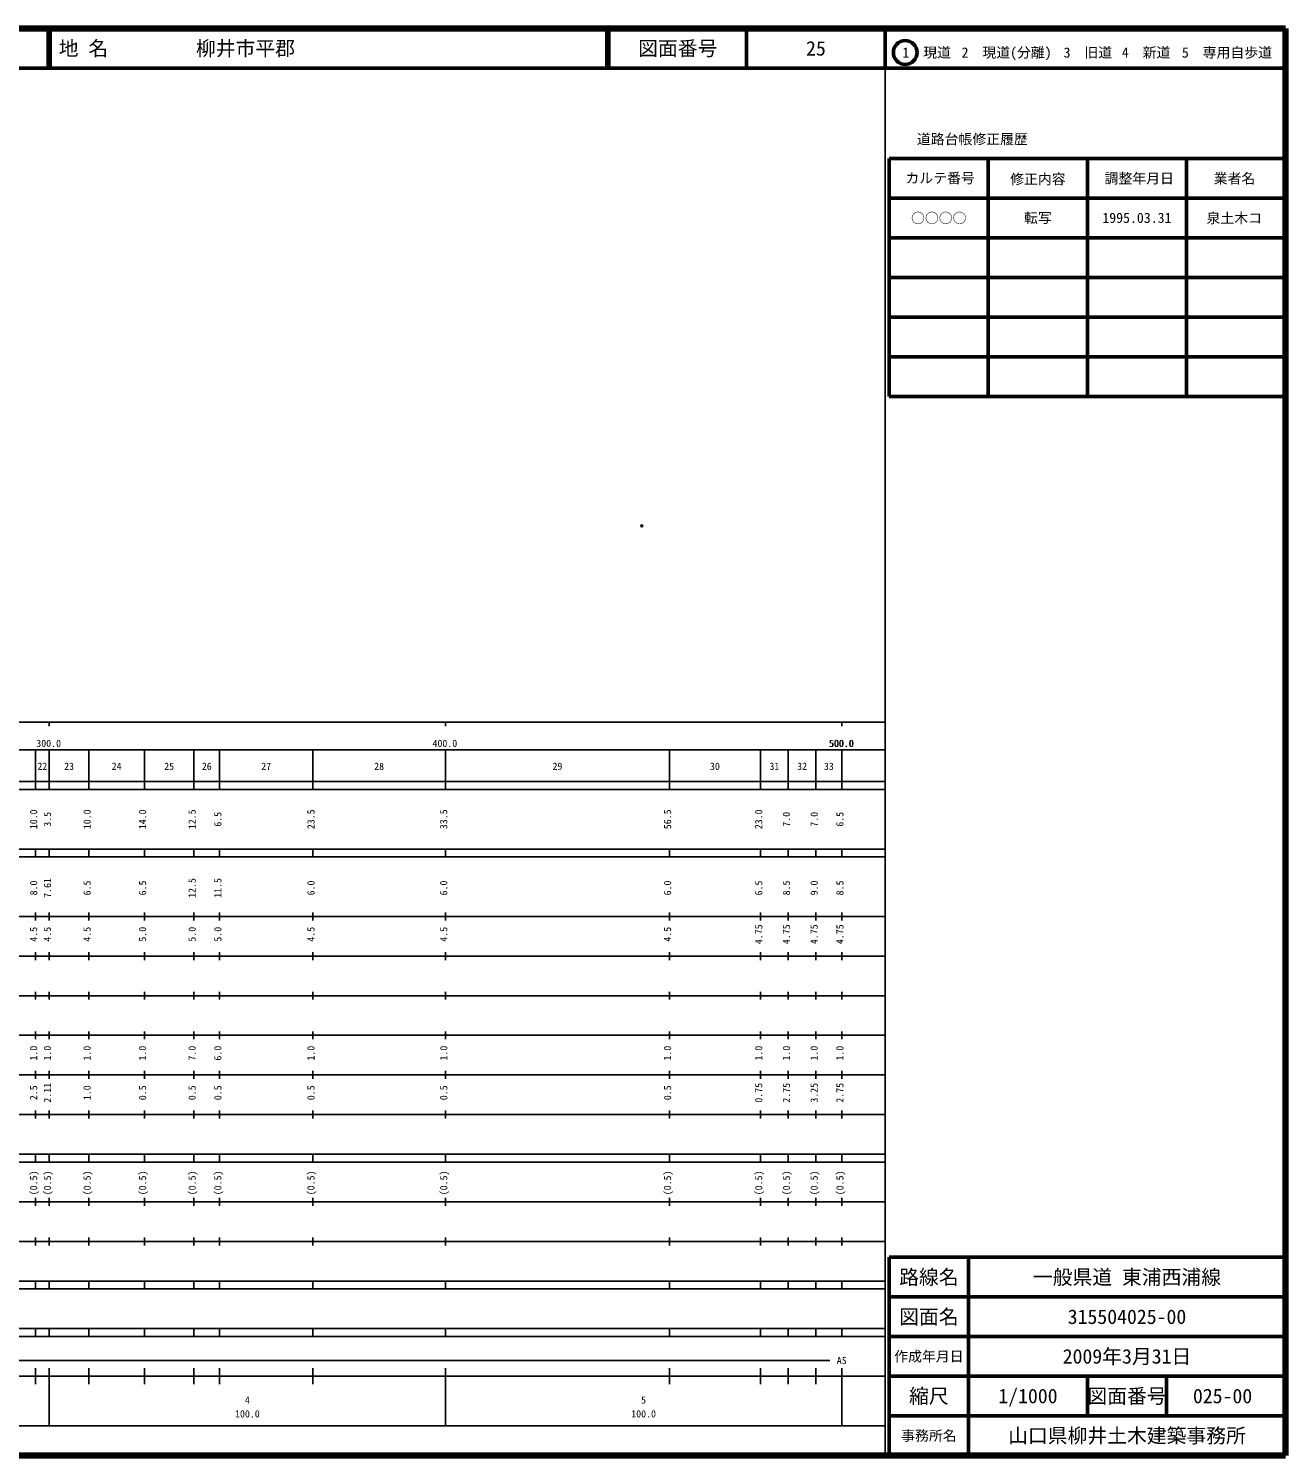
# Model space of a CAD drawing. Units: millimetres on the paper. Extents: x 40 to 680, y 20 to 380.
# Drawn here: x 362.8 to 680, y 20 to 380 of the extents above; entities that cross this region are included whole.
import ezdxf
from ezdxf.enums import TextEntityAlignment as Align

# ---------------------------------------------------------------- set-up
doc = ezdxf.new("R2010")
doc.units = ezdxf.units.MM
doc.header["$PDMODE"] = 32
doc.header["$PDSIZE"] = 0.5
doc.layers.add('M-OTRS', color=6, linetype='Continuous')
doc.layers.add('M-TTL-TXT', color=7, linetype='Continuous')
for name, color, linetype, lineweight in [('M-TTL', 2, 'Continuous', 140), ('M-TTL-BAND', 7, 'Continuous', 25), ('M-TTL-FRAM', 2, 'Continuous', 50), ('M-TTL-LINE', 7, 'Continuous', 50)]:
    doc.layers.add(name, color=color, linetype=linetype, lineweight=lineweight)
doc.styles.add('ＭＳ ゴシック', font='')
doc.styles.get('ＭＳ ゴシック').set_extended_font_data('MS Gothic')

msp = doc.modelspace()

# ---------------------------------------------------------------- linework, layer by layer
at = {"layer": 'M-OTRS'}
msp.add_point((517.529, 254.517), dxfattribs=at)
at = {"layer": 'M-TTL'}
for p, q in [((680, 380), (40, 380)), ((680, 20), (680, 380)), ((40, 20), (680, 20))]:
    msp.add_line(p, q, dxfattribs=at)
at = {"layer": 'M-TTL-BAND'}
for p, q in [((579, 20), (579, 370)), ((40, 205), (579, 205)), ((368, 205), (368, 204)), ((468, 205), (468, 204)), ((568, 205), (568, 204)), ((68, 198), (579, 198)), ((364.5, 188), (364.5, 198)), ((368, 188), (368, 198)), ((378, 188), (378, 198)), ((392, 188), (392, 198)), ((404.5, 188), (404.5, 198)), ((411, 188), (411, 198)), ((434.5, 188), (434.5, 198)), ((468, 188), (468, 198)), ((524.5, 188), (524.5, 198)), ((547.5, 188), (547.5, 198)), ((554.5, 188), (554.5, 198)), ((561.5, 188), (561.5, 198)), ((568, 188), (568, 198)), ((40, 190), (579, 190)), ((40, 188), (579, 188)), ((40, 173), (579, 173)), ((364.5, 171), (364.5, 173)), ((368, 171), (368, 173)), ((378, 171), (378, 173)), ((392, 171), (392, 173)), ((404.5, 171), (404.5, 173)), ((411, 171), (411, 173)), ((434.5, 171), (434.5, 173)), ((468, 171), (468, 173)), ((524.5, 171), (524.5, 173)), ((547.5, 171), (547.5, 173)), ((554.5, 171), (554.5, 173)), ((561.5, 171), (561.5, 173)), ((568, 171), (568, 173)), ((40, 171), (579, 171)), ((40, 156), (579, 156)), ((364.5, 155), (364.5, 157)), ((368, 155), (368, 157)), ((378, 155), (378, 157)), ((392, 155), (392, 157)), ((404.5, 155), (404.5, 157)), ((411, 155), (411, 157)), ((434.5, 155), (434.5, 157)), ((468, 155), (468, 157)), ((524.5, 155), (524.5, 157)), ((547.5, 155), (547.5, 157)), ((554.5, 155), (554.5, 157)), ((561.5, 155), (561.5, 157)), ((568, 155), (568, 157)), ((46, 146), (579, 146)), ((364.5, 145), (364.5, 147)), ((368, 145), (368, 147)), ((378, 145), (378, 147)), ((392, 145), (392, 147)), ((404.5, 145), (404.5, 147)), ((411, 145), (411, 147)), ((434.5, 145), (434.5, 147)), ((468, 145), (468, 147)), ((524.5, 145), (524.5, 147)), ((547.5, 145), (547.5, 147)), ((554.5, 145), (554.5, 147)), ((561.5, 145), (561.5, 147)), ((568, 145), (568, 147)), ((364.5, 135), (364.5, 137)), ((368, 135), (368, 137)), ((378, 135), (378, 137)), ((392, 135), (392, 137)), ((404.5, 135), (404.5, 137)), ((411, 135), (411, 137)), ((434.5, 135), (434.5, 137)), ((468, 135), (468, 137)), ((524.5, 135), (524.5, 137)), ((547.5, 135), (547.5, 137)), ((554.5, 135), (554.5, 137)), ((561.5, 135), (561.5, 137)), ((568, 135), (568, 137)), ((52, 136), (579, 136)), ((46, 126), (579, 126)), ((364.5, 125), (364.5, 127)), ((368, 125), (368, 127)), ((378, 125), (378, 127)), ((392, 125), (392, 127)), ((404.5, 125), (404.5, 127)), ((411, 125), (411, 127)), ((434.5, 125), (434.5, 127)), ((468, 125), (468, 127)), ((524.5, 125), (524.5, 127)), ((547.5, 125), (547.5, 127)), ((554.5, 125), (554.5, 127)), ((561.5, 125), (561.5, 127)), ((568, 125), (568, 127)), ((52, 116), (579, 116)), ((364.5, 115), (364.5, 117)), ((368, 115), (368, 117)), ((378, 115), (378, 117)), ((392, 115), (392, 117)), ((404.5, 115), (404.5, 117)), ((411, 115), (411, 117)), ((434.5, 115), (434.5, 117)), ((468, 115), (468, 117)), ((524.5, 115), (524.5, 117)), ((547.5, 115), (547.5, 117)), ((554.5, 115), (554.5, 117)), ((561.5, 115), (561.5, 117)), ((568, 115), (568, 117)), ((46, 106), (579, 106)), ((364.5, 105), (364.5, 107)), ((368, 105), (368, 107)), ((378, 105), (378, 107)), ((392, 105), (392, 107)), ((404.5, 105), (404.5, 107)), ((411, 105), (411, 107)), ((434.5, 105), (434.5, 107)), ((468, 105), (468, 107)), ((524.5, 105), (524.5, 107)), ((547.5, 105), (547.5, 107)), ((554.5, 105), (554.5, 107)), ((561.5, 105), (561.5, 107)), ((568, 105), (568, 107)), ((40, 96), (579, 96)), ((40, 94), (579, 94)), ((364.5, 94), (364.5, 96)), ((368, 94), (368, 96)), ((378, 94), (378, 96)), ((392, 94), (392, 96)), ((404.5, 94), (404.5, 96)), ((411, 94), (411, 96)), ((434.5, 94), (434.5, 96)), ((468, 94), (468, 96)), ((524.5, 94), (524.5, 96)), ((547.5, 94), (547.5, 96)), ((554.5, 94), (554.5, 96)), ((561.5, 94), (561.5, 96)), ((568, 94), (568, 96)), ((49, 84), (579, 84)), ((364.5, 83), (364.5, 85)), ((368, 83), (368, 85)), ((378, 83), (378, 85)), ((392, 83), (392, 85)), ((404.5, 83), (404.5, 85)), ((411, 83), (411, 85)), ((434.5, 83), (434.5, 85)), ((468, 83), (468, 85)), ((524.5, 83), (524.5, 85)), ((547.5, 83), (547.5, 85)), ((554.5, 83), (554.5, 85)), ((561.5, 83), (561.5, 85)), ((568, 83), (568, 85)), ((40, 74), (579, 74)), ((364.5, 73), (364.5, 75)), ((368, 73), (368, 75)), ((378, 73), (378, 75)), ((392, 73), (392, 75)), ((404.5, 73), (404.5, 75)), ((411, 73), (411, 75)), ((434.5, 73), (434.5, 75)), ((468, 73), (468, 75)), ((524.5, 73), (524.5, 75)), ((547.5, 73), (547.5, 75)), ((554.5, 73), (554.5, 75)), ((561.5, 73), (561.5, 75)), ((568, 73), (568, 75)), ((40, 64), (579, 64)), ((40, 62), (579, 62)), ((364.5, 62), (364.5, 64)), ((368, 62), (368, 64)), ((378, 62), (378, 64)), ((392, 62), (392, 64)), ((404.5, 62), (404.5, 64)), ((411, 62), (411, 64)), ((434.5, 62), (434.5, 64)), ((468, 62), (468, 64)), ((524.5, 62), (524.5, 64)), ((547.5, 62), (547.5, 64)), ((554.5, 62), (554.5, 64)), ((561.5, 62), (561.5, 64)), ((568, 62), (568, 64)), ((40, 52), (579, 52)), ((364.5, 50), (364.5, 52)), ((368, 50), (368, 52)), ((378, 50), (378, 52)), ((392, 50), (392, 52)), ((404.5, 50), (404.5, 52)), ((411, 50), (411, 52)), ((434.5, 50), (434.5, 52)), ((468, 50), (468, 52)), ((524.5, 50), (524.5, 52)), ((547.5, 50), (547.5, 52)), ((554.5, 50), (554.5, 52)), ((561.5, 50), (561.5, 52)), ((568, 50), (568, 52)), ((40, 50), (579, 50)), ((71, 44), (565, 44)), ((40, 40), (579, 40)), ((364.5, 38), (364.5, 42)), ((368, 27.5), (368, 42)), ((378, 38), (378, 42)), ((392, 38), (392, 42)), ((404.5, 38), (404.5, 42)), ((411, 38), (411, 42)), ((434.5, 38), (434.5, 42)), ((468, 27.5), (468, 42)), ((524.5, 38), (524.5, 42)), ((547.5, 38), (547.5, 42)), ((554.5, 38), (554.5, 42)), ((561.5, 38), (561.5, 42)), ((568, 27.5), (568, 42)), ((68, 27.5), (579, 27.5))]:
    msp.add_line(p, q, dxfattribs=at)
at = {"layer": 'M-TTL-FRAM'}
for p, q in [((580, 347.197), (580, 287.197)), ((580, 347.197), (680, 347.197)), ((580, 287.197), (680, 287.197)), ((680, 70), (580, 70)), ((580, 70), (580, 20))]:
    msp.add_line(p, q, dxfattribs=at)
at = {"layer": 'M-TTL-LINE'}
for p, q in [((367.75, 380), (367.75, 370)), ((368.25, 380), (368.25, 370)), ((508.747, 380), (508.747, 370)), ((509.247, 380), (509.247, 370)), ((543.997, 380), (543.997, 370)), ((579, 380), (579, 370)), ((40, 370), (680, 370)), ((605, 347.197), (605, 287.197)), ((630, 347.197), (630, 287.197)), ((655, 347.197), (655, 287.197)), ((580, 337.197), (680, 337.197)), ((580, 327.197), (680, 327.197)), ((580, 317.197), (680, 317.197)), ((580, 307.197), (680, 307.197)), ((580, 297.197), (680, 297.197)), ((600, 70), (600, 20)), ((680, 60), (580, 60)), ((680, 50), (580, 50)), ((680, 40), (580, 40)), ((630, 40), (630, 30)), ((650, 40), (650, 30)), ((680, 30), (580, 30))]:
    msp.add_line(p, q, dxfattribs=at)
msp.add_circle((584.031, 373.958), 3, dxfattribs=at)

# ---------------------------------------------------------------- texts
at = {"layer": 'M-TTL-BAND', "style": 'ＭＳ ゴシック'}
for s, p in [('300.0', (367.844, 198.195)), ('400.0', (467.844, 198.195)), ('500.0', (567.844, 198.195)), ('500.0', (568, 198.195)), ('22', (366.25, 192.405)), ('23', (373, 192.405)), ('24', (385, 192.405)), ('25', (398.25, 192.405)), ('26', (407.75, 192.405)), ('27', (422.75, 192.405)), ('28', (451.25, 192.405)), ('29', (496.25, 192.405)), ('30', (536, 192.405)), ('31', (551, 192.405)), ('32', (558, 192.405)), ('33', (564.75, 192.405)), ('AS', (568, 42.5)), ('4', (418, 32.523)), ('5', (518, 32.523)), ('100.0', (418, 29.033)), ('100.0', (518, 29.033))]:
    msp.add_text(s, height=1.833, dxfattribs=at).set_placement(p, align=Align.BOTTOM_CENTER)
for s, p in [('10.0', (365.5, 180.5)), ('3.5', (369, 180.5)), ('10.0', (379, 180.5)), ('14.0', (393, 180.5)), ('12.5', (405.5, 180.5)), ('6.5', (412, 180.5)), ('23.5', (435.5, 180.5)), ('33.5', (469, 180.5)), ('56.5', (525.5, 180.5)), ('23.0', (548.5, 180.5)), ('7.0', (555.5, 180.5)), ('7.0', (562.5, 180.5)), ('6.5', (569, 180.5)), ('8.0', (365.5, 163.174)), ('7.61', (369, 163.174)), ('6.5', (379, 163.174)), ('6.5', (393, 163.174)), ('12.5', (405.5, 163.174)), ('11.5', (412, 163.174)), ('6.0', (435.5, 163.174)), ('6.0', (469, 163.174)), ('6.0', (525.5, 163.174)), ('6.5', (548.5, 163.174)), ('8.5', (555.5, 163.174)), ('9.0', (562.5, 163.174)), ('8.5', (569, 163.174)), ('4.5', (365.5, 151.5)), ('4.5', (369, 151.5)), ('4.5', (379, 151.5)), ('5.0', (393, 151.5)), ('5.0', (405.5, 151.5)), ('5.0', (412, 151.5)), ('4.5', (435.5, 151.5)), ('4.5', (469, 151.5)), ('4.5', (525.5, 151.5)), ('4.75', (548.5, 151.5)), ('4.75', (555.5, 151.5)), ('4.75', (562.5, 151.5)), ('4.75', (569, 151.5)), ('1.0', (365.5, 121.5)), ('1.0', (369, 121.5)), ('1.0', (379, 121.5)), ('1.0', (393, 121.5)), ('7.0', (405.5, 121.5)), ('6.0', (412, 121.5)), ('1.0', (435.5, 121.5)), ('1.0', (469, 121.5)), ('1.0', (525.5, 121.5)), ('1.0', (548.5, 121.5)), ('1.0', (555.5, 121.5)), ('1.0', (562.5, 121.5)), ('1.0', (569, 121.5)), ('2.5', (365.5, 111.5)), ('2.11', (369, 111.5)), ('1.0', (379, 111.5)), ('0.5', (393, 111.5)), ('0.5', (405.5, 111.5)), ('0.5', (412, 111.5)), ('0.5', (435.5, 111.5)), ('0.5', (469, 111.5)), ('0.5', (525.5, 111.5)), ('0.75', (548.5, 111.5)), ('2.75', (555.5, 111.5)), ('3.25', (562.5, 111.5)), ('2.75', (569, 111.5)), ('(0.5)', (365.5, 88.764)), ('(0.5)', (369, 88.764)), ('(0.5)', (379, 88.764)), ('(0.5)', (393, 88.764)), ('(0.5)', (405.5, 88.764)), ('(0.5)', (412, 88.764)), ('(0.5)', (435.5, 88.764)), ('(0.5)', (469, 88.764)), ('(0.5)', (525.5, 88.764)), ('(0.5)', (548.5, 88.764)), ('(0.5)', (555.5, 88.764)), ('(0.5)', (562.5, 88.764)), ('(0.5)', (569, 88.764))]:
    msp.add_text(s, height=1.833, rotation=90, dxfattribs=at).set_placement(p, align=Align.BOTTOM_CENTER)
at = {"layer": 'M-TTL-TXT', "style": 'ＭＳ ゴシック'}
for s, p in [('地 名', (370.38, 375)), ('柳井市平郡', (405.024, 375))]:
    msp.add_text(s, height=3.666, dxfattribs=at).set_placement(p, align=Align.MIDDLE_LEFT)
for s, height, p in [('図面番号', 3.666, (526.622, 375)), ('25', 3.666, (561.497, 375)), ('1\u3000現道', 2.566, (589.448, 373.958)), ('2\u3000現道(分離)', 2.566, (609.619, 373.958)), ('3\u3000旧道', 2.566, (630.121, 373.958)), ('4\u3000新道', 2.566, (644.824, 373.958)), ('5\u3000専用自歩道', 2.566, (665.228, 373.958)), ('道路台帳修正履歴', 2.566, (600.968, 352.113)), ('カルテ番号', 2.566, (592.839, 342.277)), ('修正内容', 2.566, (617.509, 342.023)), ('調整年月日', 2.566, (643.089, 342.197)), ('業者名', 2.566, (667.134, 342.197)), ('○○○○', 2.566, (592.5, 332.189)), ('転写', 2.566, (617.5, 332.245)), ('1995.03.31', 2.566, (642.5, 332.245)), ('泉土木コ', 2.566, (667.077, 332.189)), ('路線名', 3.666, (590, 65)), ('路線名', 3.666, (590, 65)), ('一般県道 東浦西浦線', 3.666, (640, 65)), ('図面名', 3.666, (590, 55)), ('図面名', 3.666, (590, 55)), ('315504025-00', 3.666, (640, 55)), ('2009年3月31日', 3.666, (640, 45)), ('作成年月日', 2.566, (590, 45)), ('作成年月日', 2.566, (590, 45)), ('縮尺', 3.666, (590, 35)), ('縮尺', 3.666, (590, 35)), ('1/1000', 3.666, (615, 35)), ('図面番号', 3.666, (640, 35)), ('図面番号', 3.666, (640, 35)), ('025-00', 3.666, (664.125, 35)), ('事務所名', 2.566, (590, 25)), ('事務所名', 2.566, (590, 25)), ('山口県柳井土木建築事務所', 3.666, (640, 25))]:
    msp.add_text(s, height=height, dxfattribs=at).set_placement(p, align=Align.MIDDLE_CENTER)

doc.saveas('drawing.dxf')
